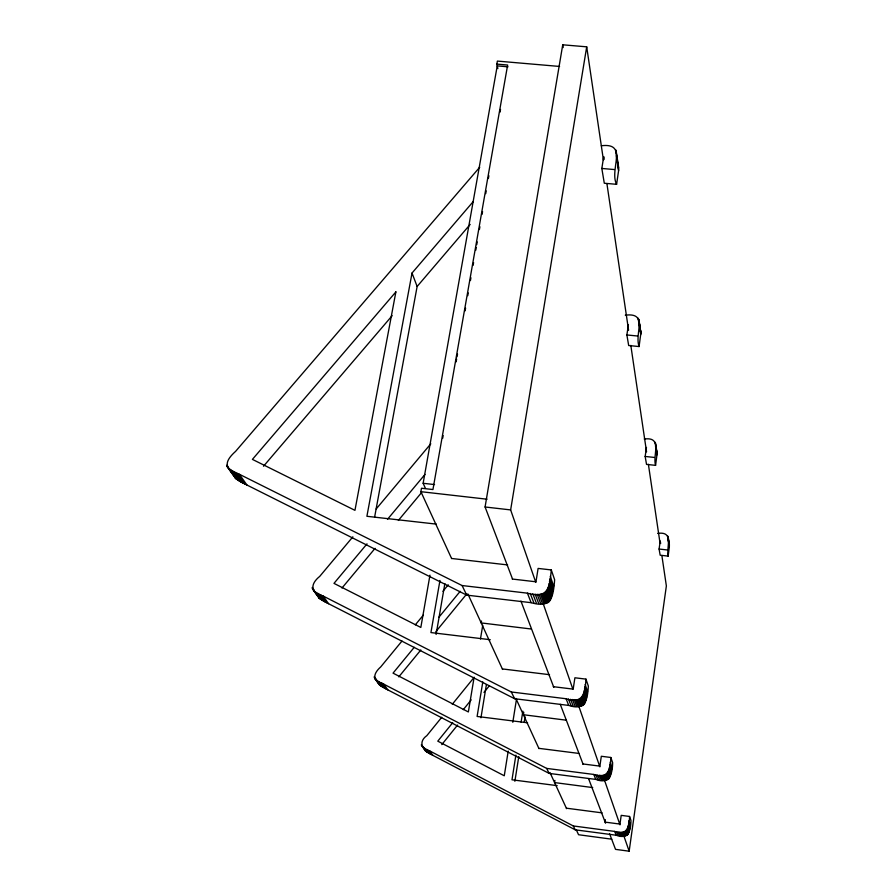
<?xml version="1.0" encoding="UTF-8"?>
<svg xmlns="http://www.w3.org/2000/svg" width="896" height="896" viewBox="0 0 896 896"><rect width="100%" height="100%" fill="white"/><g stroke="black" fill="none" stroke-linecap="round" stroke-linejoin="round"><path stroke-width="1.34" d="M660.654 543.48L660.229 540.982L659.086 549.035L660.173 555.206L668.147 556.114C666.232 546.627 674.195 531.003 657.664 533.411M668.147 556.114L669.368 546.728L668.931 542.674M646.475 447.44L645.154 456.456L646.531 464.386L655.57 465.36C652.456 455.112 662.973 436.419 644.235 439.051M655.57 465.36L656.97 454.854L656.488 450.33M628.421 324.722L626.875 334.958L628.678 345.52L639.094 346.55C634.301 333.178 648.648 312.346 625.285 315.168M639.094 346.55L640.83 333.334L639.061 320.454M604.15 159.342L603.714 156.632L601.821 168.448L604.296 183.232L616.605 184.318C609.045 169.736 628.712 142.43 601.317 145.757M616.605 184.318L618.61 170.587L617.982 164.696M609.56 833.683L615.53 849.363L629.16 851.2L666.366 585.928L661.864 555.52M441.75 717.27L426.832 735.65C419.384 740.768 420.448 749.146 429.666 750.893L573.294 825.955L614.667 831.41C626.853 836.248 629.53 826.482 629.541 816.458L621.208 815.36L619.965 824.074L604.957 822.102L605.315 819.616M422.901 746.469L425.51 750.938L429.99 753.85L575.221 829.819L616.213 835.229C628.286 840.022 630.941 830.346 630.952 820.4L629.541 816.458M401.99 641.043L380.654 666.994C373.968 672.806 371.291 680.422 382.021 683.256L546.672 768.41L593.813 774.458C607.622 779.867 610.792 768.914 610.826 757.478L601.317 756.269L599.883 766.125L582.781 763.941M374.864 678.552L379.546 684.947L384.608 688.218L549.147 773.405L595.795 779.408C609.459 784.773 612.595 773.92 612.618 762.597L610.826 757.478M352.856 536.827L319.715 576.397C309.994 584.203 310.341 592.637 323.109 596.008L511.314 691.981L566.082 698.746C582.971 704.402 585.155 693.134 585.95 679.123L574.907 677.779L573.182 689.125L553.302 686.683M317.811 595.291L319.043 598.102L324.856 601.821L514.618 698.712L568.725 705.421C585.413 711.032 587.563 699.877 588.336 686.034L585.95 679.123M554.915 780.394L554.579 782.578L592.715 787.573M479.73 167.227L235.614 451.349C224.112 461.608 223.586 469.224 239.333 474.242L462.078 585.536L527.43 593.163C548.274 599.2 549.64 587.384 551.286 569.934L538.104 568.422L535.976 581.795L512.243 579.04M227.315 466.872L235.827 478.643L240.811 481.958L466.726 595.123L531.138 602.683C551.432 608.541 553.235 597.229 554.646 579.768L551.286 569.934M515.894 755.093L511.986 779.8L557.2 785.646M521.114 722.142L522.85 711.166M523.79 712.264L523.398 714.739L566.35 720.194M514.875 781.29L518.784 756.582M524.194 722.254L525.067 716.766M508.211 751.094L504.269 775.779L437.786 741.16L452.726 722.691M512.803 722.288L516.522 698.97M535.808 582.389L510.642 509.914L586.701 46.827L562.733 44.8L485.083 506.99L512.467 578.861M480.95 717.797L486.382 684.701M481.522 621.006L481.197 622.922L531.194 629.003M474.074 677.555L468.362 711.95L393.042 673.142L414.243 647.304M480.458 639.038L482.742 625.274M482.798 681.912L477.109 716.453L527.565 722.781M436.106 634.446L444.875 583.565M429.968 575.142L420.829 627.446L333.984 583.374L367.002 543.85M439.958 580.462L430.931 632.576L490.258 639.71M442.691 438.278L443.162 435.602M456.131 361.872L456.613 359.106M457.027 356.787L457.509 354.032M465.102 310.856L465.584 308.101M467.768 295.691L468.261 292.914M470.434 280.526L470.926 277.76M473.11 265.35L473.592 262.595M475.776 250.186L476.258 247.43M476.739 244.675L477.232 241.92M479.405 229.51L479.898 226.755M482.082 214.346L482.563 211.579M485.71 193.659L486.203 190.904M488.387 178.494L488.869 175.739M500.058 112.112L500.528 109.413M451.618 558.566L420.885 491.68L421.49 488.242L432.936 489.541L507.64 65.038L496.843 64.109L497.381 61.085L559.574 66.45M425.432 488.365L423.136 483.28L497.246 65.878L508.021 66.819M374.618 517.104L417.133 286.474L470.176 224.403M473.29 201.51L412.026 273.045L366.901 516.286L436.318 524.115M463.277 709.654L471.195 699.888M441.773 744.621L457.598 725.043M483.986 692.418L489.272 685.888M452.278 704.29L474.219 677.242M438.984 617.154L460.186 591.315M398.798 676.861L420.84 649.97M435.826 631.68L466.682 594.026M415.33 624.826L423.338 615.093M442.893 591.315L448.235 584.83M387.52 519.288L424.995 474.421M341.981 588.011L375.088 548.33M398.35 520.442L421.602 492.554M376.152 509.018L430.797 443.789M263.514 466.234L392.168 315.683M601.821 168.448L614.309 169.546M626.875 334.958L637.414 336M645.154 456.456L654.282 457.43M423.136 483.28L434.549 484.579M420.885 491.68L487.077 499.218M485.083 506.99L510.642 509.914M659.086 549.035L667.128 549.942M451.629 558.477L507.595 564.917M502.387 668.931L549.517 674.677M538.888 748.35L578.738 753.402M566.384 808.192L602.09 812.862M611.789 839.194L578.558 834.736L576.274 829.774M423.618 747.522L426.854 752.013M421.31 744.8L426.104 751.464M421.49 745.36L425.51 750.938M374.27 676.648L381.058 686.157M374.304 677.309L380.218 685.552M425.578 748.709L428.792 753.189M374.506 677.947L379.546 684.947M424.525 748.093L427.75 752.584M314.261 591.013L319.827 598.786M379.12 681.699L383.253 687.478M428.142 750.098L431.346 754.566M312.267 588.235L317.845 596.042M312.491 588.952L319.043 598.102M377.922 681.005L382.077 686.795M426.776 749.37L429.99 753.85M226.598 465.237L236.734 479.427M317.778 593.23L323.299 600.981M226.845 466.066L235.827 478.643M429.666 750.893L432.846 755.362M316.411 592.446L321.944 600.208M380.486 682.438L384.608 688.218M312.234 587.474L313.824 589.714M315.235 591.707L320.79 599.48M383.746 684.152L387.834 689.909M231.448 470.12L239.221 481.062M319.357 594.07L324.856 601.821M230.07 469.269L237.866 480.222M382.021 683.256L386.131 689.024M323.109 596.008L328.574 603.736M234.909 472.002L242.637 482.922M321.126 595L326.614 602.728M233.061 471.027L240.811 481.958M237.003 473.066L244.698 483.974M239.333 474.242L247.005 485.139M379.03 684.365L378.448 682.483M235.144 477.859L234.438 476.235M573.294 825.955L575.221 829.819M546.672 768.41L549.147 773.405M511.314 691.981L514.618 698.712M462.078 585.536L466.726 595.123M467.858 593.902L502.589 669.458M515.883 698.387L538.989 748.653M549.965 772.531L566.574 808.662M640.203 329.526L640.718 331.162M614.667 831.41L616.213 835.229M616.459 831.645L617.982 835.464M593.813 774.458L595.795 779.408M618.061 831.846L619.573 835.666M566.082 698.746L568.725 705.421M595.851 774.715L597.8 779.666M619.506 832.014L621.006 835.822M620.794 832.115L622.283 835.934M527.43 593.163L531.138 602.683M568.456 699.026L571.066 705.712M597.688 774.939L599.626 779.89M599.334 775.118L601.25 780.058M530.253 593.488L533.926 603.008M570.584 699.283L573.171 705.958M621.936 832.171L623.414 835.99M622.944 832.16L624.411 835.979M600.802 775.242L602.706 780.181M532.806 593.768L536.446 603.288M602.101 775.298L603.994 780.237M623.829 832.082L625.296 835.89M572.499 699.474L575.064 706.149M412.026 273.045L417.133 286.474M574.213 699.608L576.744 706.283M624.602 831.914L626.058 835.722M520.934 601.082L553.795 687.322M560.269 704.312L583.162 764.422M588.638 778.803L605.573 823.234M625.274 831.656L626.718 835.475M535.091 593.992L538.698 603.501M603.254 775.275L605.136 780.226M625.856 831.298L627.29 835.117M575.725 699.675L578.245 706.339M604.262 775.186L606.133 780.125M577.069 699.653L579.566 706.317M626.349 830.838L627.782 834.658M537.13 594.138L540.702 603.646M605.147 774.995L607.006 779.934M538.944 594.205L542.494 603.714M578.234 699.53L580.731 706.205M626.774 830.267L628.208 834.098M605.909 774.693L607.757 779.643M579.264 699.306L581.739 705.981M606.57 774.29L608.418 779.251M627.144 829.573L628.578 833.403M607.622 773.125L609.459 778.086M580.16 698.97L582.624 705.645M627.749 827.781L629.171 831.622M607.141 773.774L608.978 778.736M540.546 594.171L544.062 603.68M627.469 828.744L628.891 832.586M580.933 698.499L583.386 705.186M608.048 772.33L609.874 777.302M628.006 826.661L629.418 830.525M541.946 594.026L545.451 603.534M581.594 697.894L584.046 704.592M628.242 825.395L629.653 829.27M608.418 771.389L610.243 776.373M543.178 593.746L546.661 603.266M628.477 823.973L629.888 827.859M544.242 593.342L547.714 602.874M582.165 697.144L584.606 703.842M608.742 770.302L610.557 775.298M583.094 695.15L585.525 701.87M628.712 822.371L630.123 826.269M545.171 592.794L548.621 602.325M582.658 696.226L585.099 702.946M609.034 769.037L610.848 774.043M546.65 591.181L550.088 600.734M609.582 765.99L611.386 771.03M583.475 693.885L585.894 700.627M628.958 820.602L630.37 824.51M545.966 592.077L549.416 601.619M609.314 767.603L611.128 772.632M609.851 764.187L611.654 769.238M547.254 590.106L550.682 599.67M583.822 692.44L586.242 699.194M547.77 588.829L551.186 598.416M584.147 690.782L586.555 697.558M584.461 688.923L586.88 695.722M548.24 587.339L551.645 596.949M610.142 762.171L611.946 767.245M584.786 686.84L587.194 693.661M548.654 585.637L552.059 595.258M549.45 581.493L552.843 591.17M585.144 684.533L587.541 691.376M549.058 583.688L552.451 593.342M549.853 579.029L553.235 588.75M543.133 603.467L572.869 689.125M578.816 706.25L599.872 766.864M604.442 780.046L619.998 824.846M623.661 835.386L629.16 851.2M550.29 576.307L553.661 586.062M496.843 64.109L497.862 68.6M562.733 44.8L563.192 47.555M668.17 537.006L669.413 544.779M667.923 536.402L669.424 545.686M668.371 540.49L669.368 546.728M667.587 535.886L668.595 542.158M655.469 445.726L655.894 448.414M655.491 442.949L657.026 452.67M655.211 442.277L657.037 453.701M655.704 446.835L656.97 454.854M639.173 322.638L640.83 333.334M638.534 318.797L638.96 321.474M639.374 324.162L639.99 328.182M638.098 318.136L638.725 322.168M639.094 323.971L640.752 334.645M638.859 319.558L640.819 332.17M616.078 150.573L618.699 167.731M615.709 149.699L618.699 169.064M616.336 155.658L618.61 170.587M586.701 46.827L603.445 160.182M606.917 183.68L628.578 330.21M630.818 345.408L646.554 451.853M648.39 464.285L660.027 543.077M395.886 291.883L354.95 510.339L252.414 459.39L395.886 291.883"/></g></svg>
